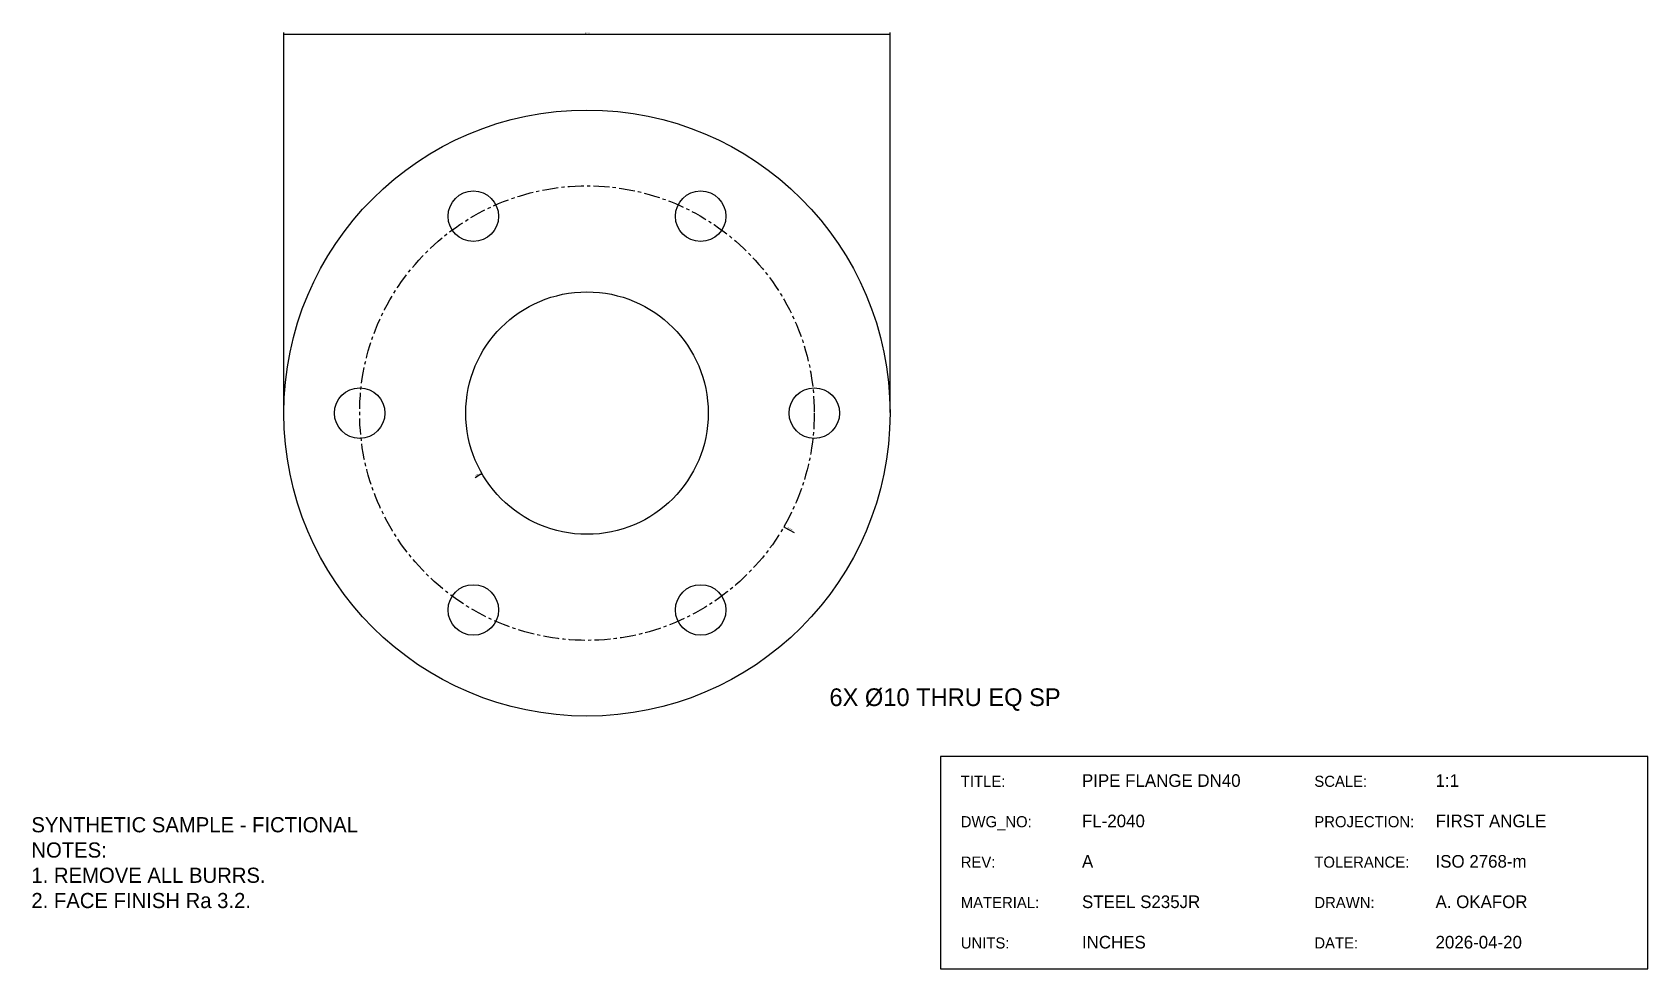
# Model space of a CAD drawing. Header units: millimetres. Extents: x -110 to 210, y -110 to 75.
import ezdxf

# ---------------------------------------------------------------- set-up
doc = ezdxf.new("R2010")
doc.units = ezdxf.units.MM
doc.linetypes.add('CENTER', pattern=[5.08, 3.175, -0.635, 0.635, -0.635])
doc.styles.add('OpenSansCondensed-Light', font='OpenSansCondensed-Light.ttf')
doc.dimstyles.new('EZ_RADIUS', dxfattribs={"dimtxt": 0.25, "dimasz": 0.25, "dimexe": 0.375, "dimexo": 0.125, "dimgap": 0.1, "dimtad": 1, "dimlfac": 100, "dimzin": 12, "dimdsep": 46, "dimtxsty": 'OpenSansCondensed-Light', "dimblk": 'CLOSEDBLANK', "dimcen": 0, "dimazin": 3, "dimtfac": 0.5, "dimtofl": 0, "dimtmove": 1, "dimatfit": 3})
doc.dimstyles.new('EZDXF', dxfattribs={"dimtxt": 0.25, "dimasz": 0.175, "dimexe": 0.375, "dimexo": 0.125, "dimgap": 0.1, "dimtad": 1, "dimlfac": 100, "dimzin": 12, "dimdsep": 46, "dimtxsty": 'OpenSansCondensed-Light', "dimblk": 'ARCHTICK', "dimcen": 2.5, "dimazin": 3, "dimtfac": 0.5, "dimtmove": 2, "dimatfit": 3})

# ---------------------------------------------------------------- blocks, each defined once
blk = doc.blocks.new('_ARCHTICK')
at = {"color": 0, "linetype": 'BYBLOCK', "const_width": 0.15}
blk.add_lwpolyline([(-0.5, -0.5), (0.5, 0.5)], dxfattribs=at)
blk = doc.blocks.new('_CLOSEDBLANK')
at = {"color": 0, "linetype": 'BYBLOCK'}
blk.add_lwpolyline([(-1, 0.2), (0, 0), (-1, -0.2)], close=True, dxfattribs=at)
blk = doc.blocks.new('*D2')
blk.add_line((-21, -12.12), (-22.17, -12.8))
at = {"layer": 'Defpoints'}
for p in [(0, 0), (-20.78, -12)]:
    blk.add_point(p, dxfattribs=at)
at = {"xscale": 0.25, "yscale": 0.25, "rotation": 30}
blk.add_blockref('_CLOSEDBLANK', (-20.78, -12), dxfattribs=at)
at = {"insert": (-21.74, -12.29), "char_height": 0.25, "attachment_point": 5, "rotation": 30, "style": 'OpenSansCondensed-Light'}
blk.add_mtext('%%c50', dxfattribs=at)
blk = doc.blocks.new('*D3')
blk.add_line((39.19, -22.62), (41.01, -23.67))
at = {"layer": 'Defpoints'}
for p in [(0, 0), (38.97, -22.5)]:
    blk.add_point(p, dxfattribs=at)
at = {"xscale": 0.25, "yscale": 0.25, "rotation": 150}
blk.add_blockref('_CLOSEDBLANK', (38.97, -22.5), dxfattribs=at)
at = {"insert": (40.25, -22.98), "char_height": 0.25, "attachment_point": 5, "rotation": 330, "style": 'OpenSansCondensed-Light'}
blk.add_mtext('%%c90 BC', dxfattribs=at)
blk = doc.blocks.new('TITLEBLOCK')
blk.add_lwpolyline([(0, 0), (140, 0), (140, 42), (0, 42)], close=True)
for s, p in [('TITLE:', (4, 36)), ('SCALE:', (74, 36)), ('DWG_NO:', (4, 28)), ('PROJECTION:', (74, 28)), ('REV:', (4, 20)), ('TOLERANCE:', (74, 20)), ('MATERIAL:', (4, 12)), ('DRAWN:', (74, 12)), ('UNITS:', (4, 4)), ('DATE:', (74, 4))]:
    blk.add_text(s, height=2.2).set_placement(p)
for tag, p in [('TITLE', (28, 36)), ('SCALE', (98, 36)), ('DWG_NO', (28, 28)), ('PROJECTION', (98, 28)), ('REV', (28, 20)), ('TOLERANCE', (98, 20)), ('MATERIAL', (28, 12)), ('DRAWN', (98, 12)), ('UNITS', (28, 4)), ('DATE', (98, 4))]:
    blk.add_attdef(tag, p, '', height=2.5)

msp = doc.modelspace()

# ---------------------------------------------------------------- linework, layer by layer
for centre, radius in [((0, 0), 60), ((-22.5, 38.97114), 5), ((22.5, 38.97114), 5), ((0, 0), 24), ((-45, 0), 5), ((45, 0), 5), ((-22.5, -38.97114), 5), ((22.5, -38.97114), 5)]:
    msp.add_circle(centre, radius)
at = {"linetype": 'CENTER'}
msp.add_circle((0, 0), 45, dxfattribs=at)

# ---------------------------------------------------------------- block references
msp.add_blockref('TITLEBLOCK', (70, -110)).add_auto_attribs({'TITLE': 'PIPE FLANGE DN40', 'DWG_NO': 'FL-2040', 'REV': 'A', 'MATERIAL': 'STEEL S235JR', 'UNITS': 'INCHES', 'SCALE': '1:1', 'PROJECTION': 'FIRST ANGLE', 'TOLERANCE': 'ISO 2768-m', 'DRAWN': 'A. OKAFOR', 'DATE': '2026-04-20'})

# ---------------------------------------------------------------- texts
msp.add_text('6X %%c10 THRU EQ SP', height=3.5).set_placement((48, -58))
at = {"insert": (-110, -80), "char_height": 3, "attachment_point": 1}
msp.add_mtext('SYNTHETIC SAMPLE - FICTIONAL\\PNOTES:\\P1. REMOVE ALL BURRS.\\P2. FACE FINISH Ra 3.2.', dxfattribs=at)

# ---------------------------------------------------------------- dimensions: what is measured, and where the dimension line sits
msp.add_linear_dim(base=(-60, 75), p1=(-60, 0), p2=(60, 0), dimstyle='EZDXF').render()
for p1, p2, text, picture, middle in [((-38.97114, 22.5), (38.97114, -22.5), '%%c90 BC', '*D3', (40.25278, -22.98014)), ((20.78461, 12), (-20.78461, -12), '%%c50', '*D2', (-21.74148, -12.29264))]:
    dim = msp.add_diameter_dim_2p(p1=p1, p2=p2, text=text, dimstyle='EZ_RADIUS')
    dim.commit()
    dim.dimension.update_dxf_attribs({"geometry": picture, "text_midpoint": middle})

doc.saveas('drawing.dxf')
